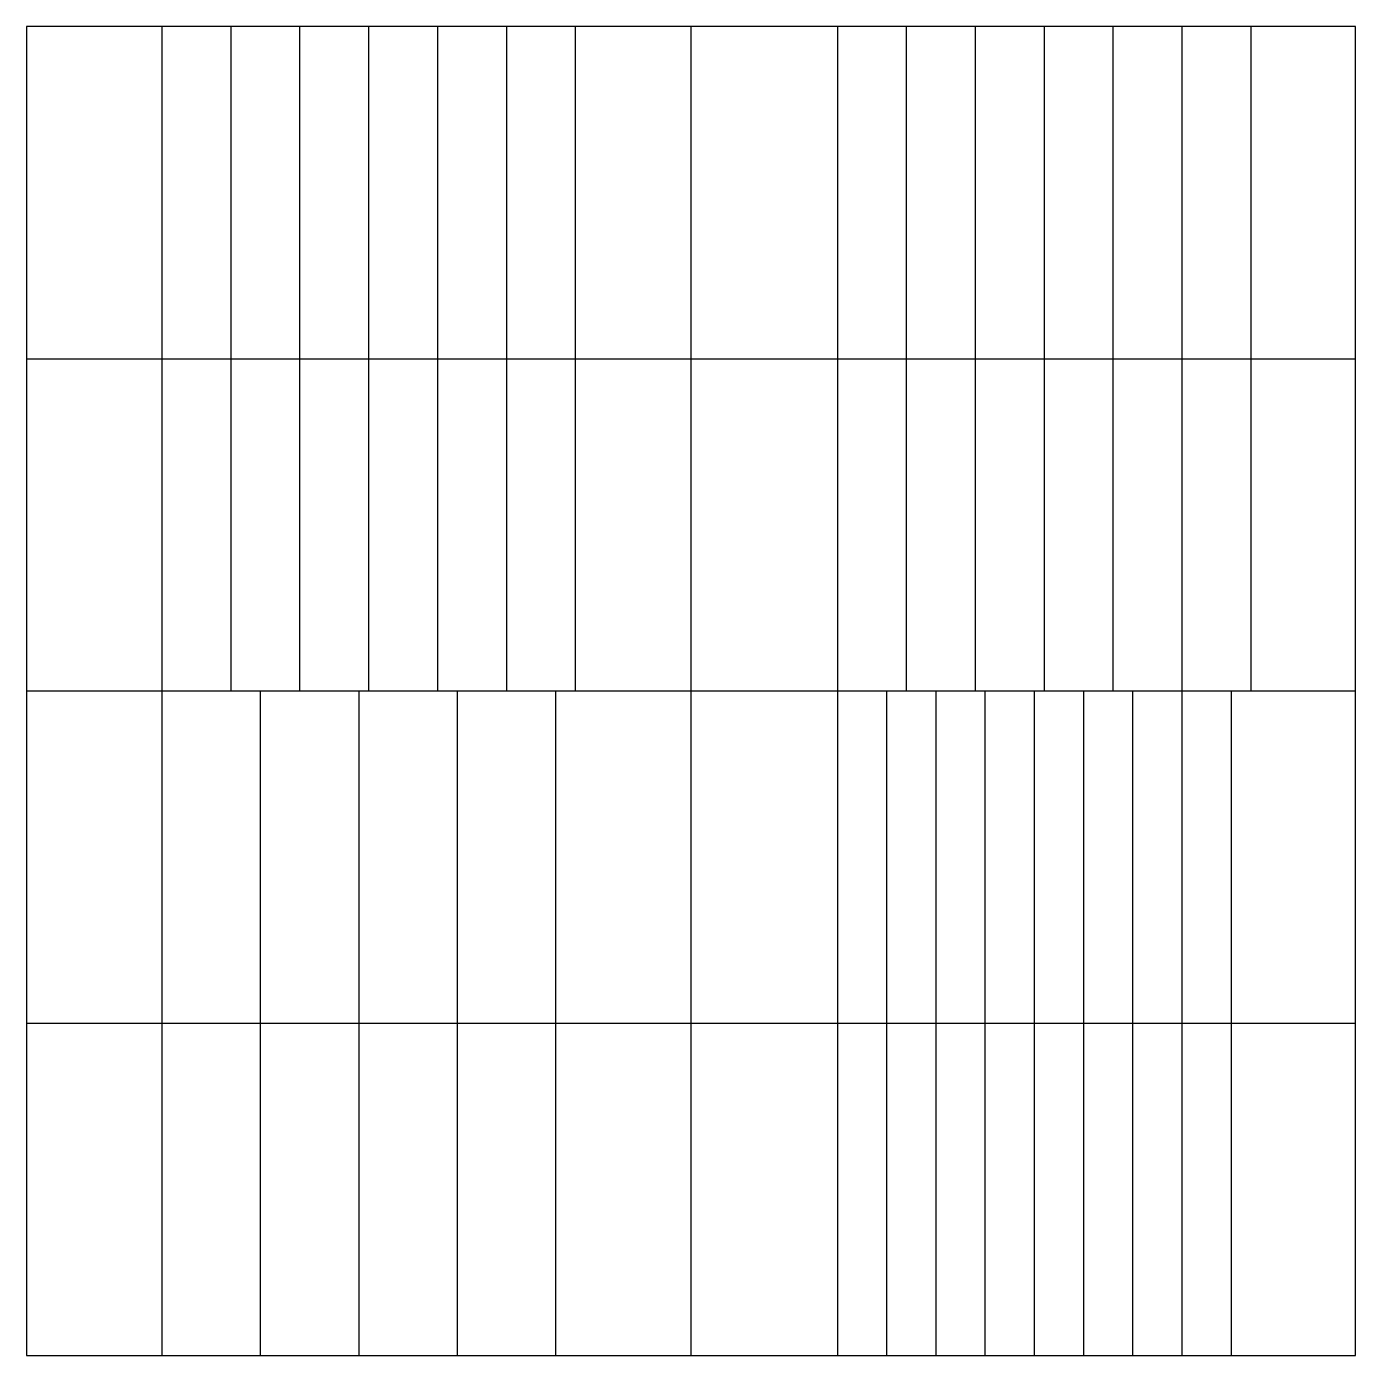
# Model space of a CAD drawing. Header units: millimetres. Extents: x 204 to 474, y 29 to 299.
import ezdxf

# ---------------------------------------------------------------- set-up
doc = ezdxf.new("R2010")
doc.units = ezdxf.units.MM
doc.header["$MEASUREMENT"] = 0
doc.layers.add('planar', color=12, linetype='Continuous', true_color=0xc80000)

msp = doc.modelspace()

# ---------------------------------------------------------------- linework, layer by layer
at = {"layer": 'planar'}
msp.add_lwpolyline([(204.38, 29.09), (474.38, 29.09), (474.38, 299.09), (204.38, 299.09)], close=True, dxfattribs=at)
for points in [[(231.87, 299.09), (231.87, 231.59)], [(245.87, 299.09), (245.87, 231.59)], [(259.87, 299.09), (259.87, 231.59)], [(273.87, 299.09), (273.87, 231.59)], [(287.87, 299.09), (287.87, 231.59)], [(301.87, 299.09), (301.87, 231.59)], [(315.87, 299.09), (315.87, 231.59)], [(339.38, 299.09), (339.38, 29.09)], [(369.12, 299.09), (369.12, 231.59)], [(383.12, 299.09), (383.12, 231.59)], [(397.12, 299.09), (397.12, 231.59)], [(411.12, 299.09), (411.12, 231.59)], [(425.12, 299.09), (425.12, 231.59)], [(439.12, 299.09), (439.12, 231.59)], [(453.12, 299.09), (453.12, 231.59)], [(204.38, 231.59), (474.38, 231.59)], [(231.87, 231.59), (231.87, 164.09)], [(245.87, 231.59), (245.87, 164.09)], [(259.87, 231.59), (259.87, 164.09)], [(273.87, 231.59), (273.87, 164.09)], [(287.87, 231.59), (287.87, 164.09)], [(301.87, 231.59), (301.87, 164.09)], [(315.87, 231.59), (315.87, 164.09)], [(369.12, 231.59), (369.12, 164.09)], [(383.12, 231.59), (383.12, 164.09)], [(397.12, 231.59), (397.12, 164.09)], [(411.12, 231.59), (411.12, 164.09)], [(425.12, 231.59), (425.12, 164.09)], [(439.12, 231.59), (439.12, 164.09)], [(453.12, 231.59), (453.12, 164.09)], [(204.38, 164.09), (474.38, 164.09)], [(231.87, 164.09), (231.87, 96.59)], [(251.87, 164.09), (251.87, 96.59)], [(271.87, 164.09), (271.87, 96.59)], [(291.87, 164.09), (291.87, 96.59)], [(311.87, 164.09), (311.87, 96.59)], [(369.12, 164.09), (369.12, 96.59)], [(379.12, 164.09), (379.12, 96.59)], [(389.12, 164.09), (389.12, 96.59)], [(399.12, 164.09), (399.12, 96.59)], [(409.12, 164.09), (409.12, 96.59)], [(419.12, 164.09), (419.12, 96.59)], [(429.12, 164.09), (429.12, 96.59)], [(439.12, 164.09), (439.12, 96.59)], [(449.12, 164.09), (449.12, 96.59)], [(204.38, 96.59), (474.38, 96.59)], [(231.87, 96.59), (231.87, 29.09)], [(251.87, 96.59), (251.87, 29.09)], [(271.87, 96.59), (271.87, 29.09)], [(291.87, 96.59), (291.87, 29.09)], [(311.87, 96.59), (311.87, 29.09)], [(369.12, 96.59), (369.12, 29.09)], [(379.12, 96.59), (379.12, 29.09)], [(389.12, 96.59), (389.12, 29.09)], [(399.12, 96.59), (399.12, 29.09)], [(409.12, 96.59), (409.12, 29.09)], [(419.12, 96.59), (419.12, 29.09)], [(429.12, 96.59), (429.12, 29.09)], [(439.12, 96.59), (439.12, 29.09)], [(449.12, 96.59), (449.12, 29.09)]]:
    msp.add_lwpolyline(points, dxfattribs=at)

doc.saveas('drawing.dxf')
